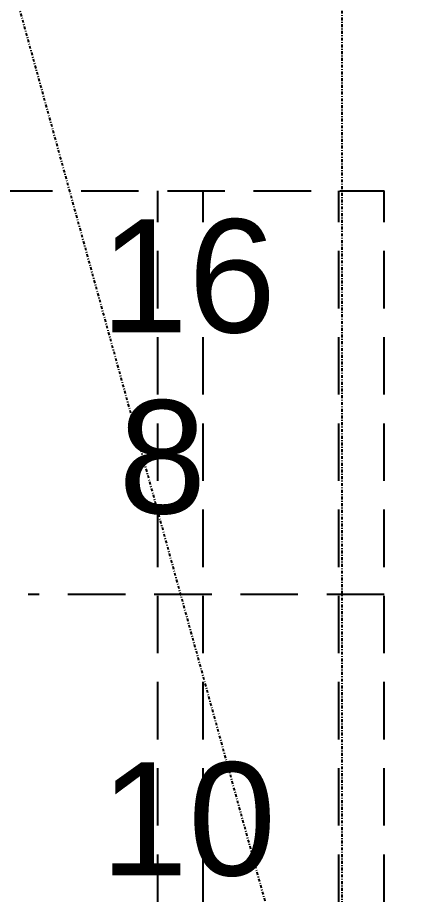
# Model space of a CAD drawing. Header units: millimetres. Extents: x 45 to 25350, y 77 to 5059.
# Drawn here: x 22224.2 to 22269, y 3710.7 to 3807.6 of the extents above; entities that cross this region are included whole.
import ezdxf
from ezdxf.enums import TextEntityAlignment as Align

# ---------------------------------------------------------------- set-up
doc = ezdxf.new("R2010")
doc.units = ezdxf.units.MM
doc.header["$LTSCALE"] = 5
doc.linetypes.add('TRATTEGGIATA', pattern=[19.05, 12.7, -6.35])
doc.linetypes.add('TRATTO-PUNTO', pattern=[1, 0.5, -0.25, 0, -0.25])
for name, color, linetype in [('200-EquipBorder-2d', 9, 'Continuous'), ('200-EquipDoors-2d', 252, 'Continuous'), ('200-EquipID-2d', 7, 'Continuous'), ('200-EquipInternal-2d', 252, 'Continuous')]:
    doc.layers.add(name, color=color, linetype=linetype)
doc.layers.add('200-InsPoint-3D', color=3, linetype='Continuous', plot=False)
doc.styles.add('ARIAL', font='ARIALUNI.TTF', dxfattribs={"height": 1})
doc.styles.add('ROMANS', font='micross.ttf')

# ---------------------------------------------------------------- blocks, each defined once
blk = doc.blocks.new('attrib')
at = {"layer": '200-EquipID-2d', "style": 'ARIAL'}
blk.add_attdef('POS', text='', height=2.5, dxfattribs=at).set_placement((0, 0, -1), align=Align.MIDDLE)
at = {"layer": '200-EquipID-2d', "style": 'ROMANS', "flags": 1}
for tag, p in [('ZONA', (0, -4.905, -2)), ('EQUIPMENTDATA', (0, -7.89, -2)), ('LONGDESCR', (0, -11.302, -2)), ('EQUIPMENTCONN', (0, -14.714, -2)), ('ACCESSORYDATA', (0, -18.552, -2)), ('ACCESSORYCONN', (0, -21.857, -2))]:
    blk.add_attdef(tag, text='', height=2.5, dxfattribs=at).set_placement(p, align=Align.CENTER)
blk = doc.blocks.new('E7BAPL00RH')
at = {"layer": '200-EquipDoors-2d', "linetype": 'TRATTEGGIATA', "extrusion": (1, 0, 0)}
blk.add_line((894, -715), (894, -1145), dxfattribs=at)
at = {"layer": '200-EquipDoors-2d', "linetype": 'TRATTEGGIATA'}
for p, q in [((448, -1145), (448, -751.62)), ((2, -895), (894, -895)), ((2, -945), (894, -945)), ((2, -1095), (894, -1095)), ((2, -1145), (894, -1145))]:
    blk.add_line(p, q, dxfattribs=at)
blk = doc.blocks.new('EP1124T')
at = {"layer": '200-EquipBorder-2d', "linetype": 'TRATTO-PUNTO'}
blk.add_lwpolyline([(0, -1100), (2400, -1100), (2400, 0), (0, 0)], close=True, dxfattribs=at)
at = {"layer": '200-EquipInternal-2d', "linetype": 'TRATTO-PUNTO'}
blk.add_line((0, -1100), (2400, 0), dxfattribs=at)
at = {"layer": '200-InsPoint-3D', "flags": 9}
blk.add_attdef('DISTANG', (0, 0), '', height=1, dxfattribs=at)

msp = doc.modelspace()

# ---------------------------------------------------------------- hatches: boundary and pattern name
at = {"ltscale": 0.5}
h = msp.add_hatch(dxfattribs=at)
h.set_pattern_fill('ANSI31', color=251, scale=30)
h.set_pattern_definition([(45, (24280.266, 18410.9967), (-2.6516504, 2.6516504), [])])
h.paths.add_polyline_path([(21763.422, 4094.474), (22023.384, 4098.963), (22023.021, 4119.96), (21730.1, 4114.902), (21721.79, 4595.08, -0.130845), (22999.271, 4233.912, -0.490921), (22999.351, 4233.948, -0.006684), (23000.203, 4268.186, 0.132238), (21691.262, 4625.367), (21711.964, 3429.136), (22159.106, 3170.979), (22174.106, 3196.96), (22030.234, 3280.024), (22097.77, 3397), (22270.975, 3297), (22270.985, 3297.017), (22281.975, 3316.053), (22090.583, 3426.553), (22020.057, 3425.335), (21775.094, 3421.105, -0.000011), (21771.021, 3655.54), (22030.982, 3660.029), (22030.618, 3681.026), (21770.657, 3676.536, -0.000019)])

# ---------------------------------------------------------------- block references
at = {"zscale": 0.1, "rotation": 90}
for name, p, xscale, yscale in [('EP1124T', (22149.998, 3679.097), 0.1666666666675383, 0.09999999999854481), ('E7BAPL00RH', (22150.148, 3699.097), 0.09999999999999432, 0.09999999999999432)]:
    msp.add_blockref(name, p, dxfattribs=dict(at, xscale=xscale, yscale=yscale))
at = {"layer": '200-EquipID-2d'}
ref = msp.add_blockref('attrib', (22242.998, 3779.097), dxfattribs=dict(at, xscale=5, yscale=5, zscale=5))
ref.add_attrib('POS', '16', dxfattribs={"color": 7, "height": 12.5, "style": 'ARIAL'}).set_placement((22242.998, 3779.097, -5), align=Align.MIDDLE)
ref = msp.add_blockref('attrib', (22240.148, 3759.097), dxfattribs=dict(at, xscale=5, yscale=5, zscale=5))
ref.add_attrib('POS', '8', dxfattribs={"color": 7, "height": 12.5, "style": 'ARIAL'}).set_placement((22240.148, 3759.097, -5), align=Align.MIDDLE)
ref = msp.add_blockref('attrib', (22242.998, 3719.097), dxfattribs=dict(at, xscale=5, yscale=5, zscale=5))
ref.add_attrib('POS', '10', dxfattribs={"color": 7, "height": 12.5, "style": 'ARIAL'}).set_placement((22242.998, 3719.097, -5), align=Align.MIDDLE)

doc.saveas('drawing.dxf')
